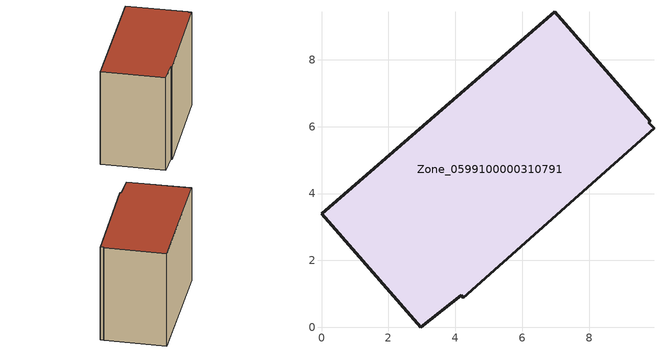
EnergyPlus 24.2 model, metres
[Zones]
Zone_0599100000310791
 floor ground (C_G): 4.17,0.96 2.96,0 0,3.39 6.97,9.44 9.83,6.16 9.79,6.12 9.94,5.95 4.23,0.89 z0
 wall outside (C_F): 6.97,9.44 0,3.39 2.96,0 4.17,0.96 4.23,0.89 9.94,5.95 9.79,6.12 9.83,6.16 6.97,9.44 z0:7.21
 roof outside (C_R): 9.94,5.95 9.79,6.12 9.83,6.16 6.97,9.44 0,3.39 2.96,0 4.17,0.96 4.23,0.89 z7.21
[BUILDING]
Pand.0599100000310791: North Axis=0; Terrain=City; Loads Convergence Tolerance Value=0.04; Temperature Convergence Tolerance Value=0.4; Solar Distribution=FullExterior; Maximum Number of Warmup Days=25; Minimum Number of Warmup Days=1
[Site:Location]
Rotterdam.The.Hague.AP_ZH_NLD Design_Conditions: Latitude=51.96; Longitude=4.45; Time Zone=1; Elevation=-4.5
[SITE:GROUNDTEMPERATURE:BUILDINGSURFACE]
18, 18, 18, 18, 18, 18, 18, 18, 18, 18, 18, 18
[MATERIAL] Thermal Absorptance=0.9; Solar Absorptance=0.7; Visible Absorptance=0.7
Name | Roughness | Thickness | Conductivity | Density | Specific Heat
G.TI.1946 | MediumSmooth | 0.15 | 1 | 540 | 1210
F.TI.1946 | Rough | 0.3 | 0.857143 | 1920 | 840
R.TI.1946 | MediumRough | 0.2 | 0.1 | 1500 | 1000
[CONSTRUCTION]
C_G: G.TI.1946
C_F: F.TI.1946
C_R: R.TI.1946
[ZONE]
Zone_0599100000310791: Type=1; Multiplier=1; Ceiling Height=Autocalculate; Volume=Autocalculate; Floor Area=autocalculate; Part of Total Floor Area=Yes
[ZONEINFILTRATION:DESIGNFLOWRATE]
Infil_Zone_0599100000310791: Zone or ZoneList or Space or SpaceList=Zone_0599100000310791; Schedule=AlwaysOn; Design Flow Rate Calculation Method=Flow/Area; Flow Rate per Floor Area=0.003; Constant Term Coefficient=1; Temperature Term Coefficient=0; Velocity Term Coefficient=0; Velocity Squared Term Coefficient=0
[HVACTEMPLATE:ZONE:IDEALLOADSAIRSYSTEM]
Zone_0599100000310791: Maximum Heating Supply Air Temperature=50; Minimum Cooling Supply Air Temperature=13; Maximum Heating Supply Air Humidity Ratio=0.0156; Minimum Cooling Supply Air Humidity Ratio=0.0077; Heating Limit=NoLimit; Cooling Limit=NoLimit; Dehumidification Control Type=ConstantSensibleHeatRatio; Cooling Sensible Heat Ratio=0.7; Dehumidification Setpoint=60; Humidification Control Type=None; Humidification Setpoint=30; Outdoor Air Method=None; Outdoor Air Flow Rate per Person=0.00944; Outdoor Air Flow Rate per Zone Floor Area=0; Outdoor Air Flow Rate per Zone=0; Demand Controlled Ventilation Type=None; Outdoor Air Economizer Type=NoEconomizer; Heat Recovery Type=None; Sensible Heat Recovery Effectiveness=0.7; Latent Heat Recovery Effectiveness=0.65
[ZONECONTROL:THERMOSTAT]
ThermostatControl_Zone_0599100000310791: Zone or ZoneList=Zone_0599100000310791; Control Type Schedule=DualSetpointControlType; Control 1=Thermostat_Zone_0599100000310791; Temperature Difference Between Cutout And Setpoint=0
[THERMOSTATSETPOINT:DUALSETPOINT]
Thermostat_Zone_0599100000310791: Heating Setpoint Temperature Schedule=HeatingSetpoint_Zone_0599100000310791; Cooling Setpoint Temperature Schedule=CoolingSetpoint_Zone_0599100000310791
[SCHEDULE:COMPACT]
HeatingSetpoint_Zone_0599100000310791: Through: 12/31, For: AllDays, Until: 24:00, 21
CoolingSetpoint_Zone_0599100000310791: Through: 12/31, For: AllDays, Until: 24:00, 24
DualSetpointControlType: Through: 12/31, For: AllDays, Until: 24:00, 4
AlwaysOn: Through: 12/31, For: AllDays, Until: 24:00, 1
